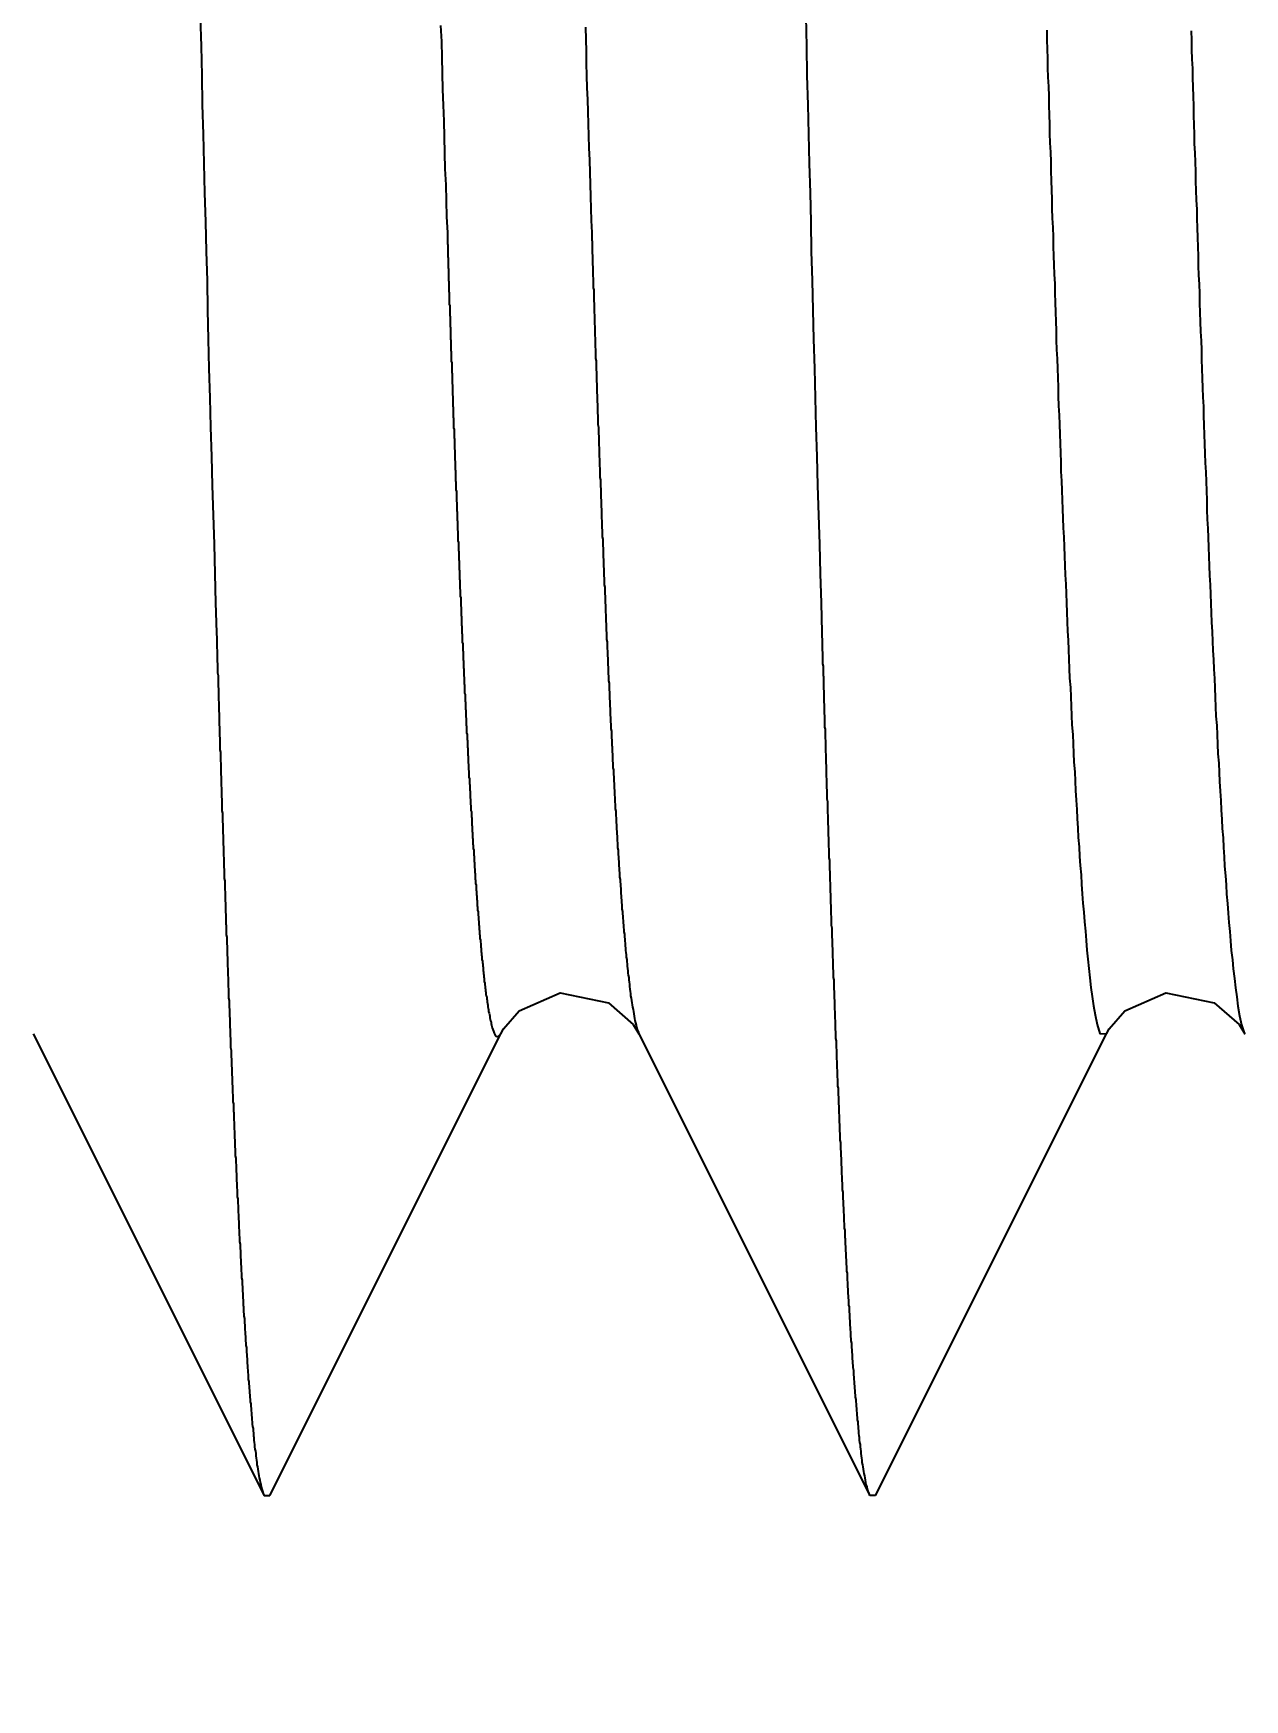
# Model space of a CAD drawing. Header units: millimetres. Extents: x 0 to 3800, y -67 to 2530.
# Drawn here: x 2221.723 to 2224.803, y 949.282 to 953.516 of the extents above; entities that cross this region are included whole.
import ezdxf

# ---------------------------------------------------------------- set-up
doc = ezdxf.new("R2010")
doc.units = ezdxf.units.MM
doc.layers.add('내부선 및 부속', color=4, linetype='Continuous')
doc.layers.add('치수선', color=7, linetype='Continuous')
doc.styles.add('____', font='')
doc.styles.get('____').set_extended_font_data('굴림')
doc.dimstyles.new('MSADIM', dxfattribs={"dimtxt": 33, "dimasz": 17, "dimexe": 10, "dimexo": 7.5, "dimgap": 10, "dimtad": 0, "dimtih": 1, "dimtoh": 1, "dimdec": 0, "dimzin": 1, "dimdsep": 46, "dimtxsty": '____', "dimcen": 11.25, "dimadec": 0, "dimazin": 0, "dimtfac": 1, "dimtdec": 0, "dimtix": 1, "dimtmove": 0, "dimatfit": 3, "dimfxl": 1, "dimtolj": 1, "dimtzin": 1, "dimarcsym": 0})

# ---------------------------------------------------------------- blocks, each defined once
blk = doc.blocks.new('*D55')
at = {"layer": '치수선', "color": 0, "linetype": 'Continuous', "lineweight": -2, "transparency": 16777216}
for p, q in [((2172.9547, 966.2182), (2152.4547, 966.2182)), ((2162.4547, 949.2182), (2162.4547, 856.5344)), ((2162.4547, 718.2182), (2162.4547, 810.9019)), ((2254.9547, 701.2182), (2152.4547, 701.2182))]:
    blk.add_line(p, q, dxfattribs=at)
at = {"layer": '치수선', "color": 0, "linetype": 'Continuous', "transparency": 16777216}
for points in [[(2159.6213, 949.2182), (2165.288, 949.2182), (2162.4547, 966.2182)], [(2159.6213, 718.2182), (2165.288, 718.2182), (2162.4547, 701.2182)]]:
    blk.add_solid(points, dxfattribs=at)
at = {"layer": '치수선', "color": 0, "linetype": 'Continuous', "transparency": 16777216, "insert": (2162.4547, 833.7182), "char_height": 25, "attachment_point": 5, "style": '____'}
blk.add_mtext('\\A1;265', dxfattribs=at)
blk = doc.blocks.new('*D56')
at = {"layer": '치수선', "color": 0, "linetype": 'Continuous', "lineweight": -2, "transparency": 16777216}
for p, q in [((2172.9547, 966.2182), (2082.4547, 966.2182)), ((2092.4547, 949.2182), (2092.4547, 636.5511)), ((2092.4547, 278.2182), (2092.4547, 590.8853)), ((2224.9547, 261.2182), (2082.4547, 261.2182))]:
    blk.add_line(p, q, dxfattribs=at)
at = {"layer": '치수선', "color": 0, "linetype": 'Continuous', "transparency": 16777216}
for points in [[(2089.6213, 949.2182), (2095.288, 949.2182), (2092.4547, 966.2182)], [(2089.6213, 278.2182), (2095.288, 278.2182), (2092.4547, 261.2182)]]:
    blk.add_solid(points, dxfattribs=at)
at = {"layer": '치수선', "color": 0, "linetype": 'Continuous', "transparency": 16777216, "insert": (2092.4547, 613.7182), "char_height": 25, "attachment_point": 5, "style": '____'}
blk.add_mtext('\\A1;705', dxfattribs=at)

msp = doc.modelspace()

# ---------------------------------------------------------------- linework, layer by layer
at = {"layer": '내부선 및 부속', "linetype": 'Continuous'}
for p, q in [((2221.7233, 950.9738), (2222.3102, 949.8007)), ((2222.3248, 949.8007), (2222.9116, 950.9738)), ((2223.2631, 950.9738), (2223.85, 949.8007)), ((2223.8646, 949.8007), (2224.4514, 950.9738)), ((2222.3102, 949.8007), (2222.3248, 949.8007)), ((2223.8646, 949.8007), (2223.85, 949.8007))]:
    msp.add_line(p, q, dxfattribs=at)
at = {"layer": '내부선 및 부속', "linetype": 'Continuous', "flags": 128}
for points in [[(2222.1479, 953.5575), (2222.1499, 953.4835), (2222.1519, 953.4085), (2222.1529, 953.3345), (2222.1549, 953.2595), (2222.1569, 953.1855), (2222.1589, 953.1105), (2222.1609, 953.0365), (2222.1629, 952.9615), (2222.1649, 952.8875), (2222.1659, 952.8125), (2222.1679, 952.7385), (2222.1699, 952.6645), (2222.1719, 952.5895), (2222.1739, 952.5155), (2222.1759, 952.4405), (2222.1779, 952.3665), (2222.1809, 952.2915), (2222.1829, 952.2175), (2222.1849, 952.1425), (2222.1869, 952.0685), (2222.1889, 951.9935), (2222.1889, 951.9935)], [(2222.7589, 953.5355), (2222.7609, 953.4955), (2222.7619, 953.4545), (2222.7629, 953.4145), (2222.7639, 953.3735), (2222.7649, 953.3335), (2222.7669, 953.2925), (2222.7679, 953.2525), (2222.7689, 953.2115), (2222.7699, 953.1715), (2222.7719, 953.1305), (2222.7719, 953.1305), (2222.7729, 953.0905), (2222.7739, 953.0495), (2222.7759, 953.0095), (2222.7759, 953.0095)], [(2223.1269, 953.5315), (2223.1279, 953.5005), (2223.1289, 953.4705), (2223.1289, 953.4395), (2223.1299, 953.4085), (2223.1309, 953.3775), (2223.1319, 953.3475), (2223.1329, 953.3165), (2223.1339, 953.2855), (2223.1349, 953.2555), (2223.1359, 953.2245), (2223.1369, 953.1935), (2223.1379, 953.1625), (2223.1389, 953.1325), (2223.1399, 953.1015), (2223.1409, 953.0705), (2223.1419, 953.0405), (2223.1429, 953.0095), (2223.1429, 953.0095)], [(2223.7289, 951.9935), (2223.7269, 952.0685), (2223.7249, 952.1425), (2223.7229, 952.2175), (2223.7199, 952.2915), (2223.7179, 952.3665), (2223.7159, 952.4405), (2223.7139, 952.5155), (2223.7119, 952.5895), (2223.7099, 952.6645), (2223.7079, 952.7385), (2223.7059, 952.8125), (2223.7039, 952.8875), (2223.7019, 952.9615), (2223.7009, 953.0365), (2223.6989, 953.1105), (2223.6969, 953.1855), (2223.6949, 953.2595), (2223.6929, 953.3345), (2223.6909, 953.4085), (2223.6899, 953.4835), (2223.6879, 953.5575)], [(2224.2999, 953.5235), (2224.2999, 953.4995), (2224.3009, 953.4755), (2224.3019, 953.4515), (2224.3019, 953.4285), (2224.3029, 953.4045), (2224.3039, 953.3805), (2224.3049, 953.3565), (2224.3049, 953.3325), (2224.3059, 953.3085), (2224.3069, 953.2845), (2224.3069, 953.2615), (2224.3079, 953.2375), (2224.3089, 953.2135), (2224.3099, 953.1895), (2224.3099, 953.1655), (2224.3109, 953.1415), (2224.3119, 953.1175), (2224.3129, 953.0945), (2224.3129, 953.0705), (2224.3139, 953.0465), (2224.3149, 953.0225), (2224.3159, 952.9985), (2224.3159, 952.9745), (2224.3169, 952.9505), (2224.3179, 952.9275), (2224.3189, 952.9035), (2224.3199, 952.8795), (2224.3199, 952.8555), (2224.3209, 952.8315), (2224.3209, 952.8315), (2224.3219, 952.8075), (2224.3229, 952.7835), (2224.3239, 952.7605), (2224.3239, 952.7365), (2224.3249, 952.7125), (2224.3259, 952.6885), (2224.3269, 952.6645), (2224.3279, 952.6405), (2224.3289, 952.6165), (2224.3289, 952.5935), (2224.3299, 952.5695), (2224.3309, 952.5455), (2224.3319, 952.5215), (2224.3329, 952.4975), (2224.3339, 952.4735), (2224.3349, 952.4495), (2224.3359, 952.4265), (2224.3359, 952.4025), (2224.3369, 952.3785), (2224.3379, 952.3545), (2224.3389, 952.3305), (2224.3399, 952.3065), (2224.3409, 952.2835), (2224.3419, 952.2595), (2224.3429, 952.2355), (2224.3439, 952.2115), (2224.3449, 952.1875), (2224.3459, 952.1635), (2224.3469, 952.1395), (2224.3479, 952.1165), (2224.3489, 952.0925), (2224.3499, 952.0685), (2224.3509, 952.0445), (2224.3519, 952.0205), (2224.3529, 951.9965), (2224.3539, 951.9735), (2224.3549, 951.9495), (2224.3559, 951.9255), (2224.3569, 951.9015), (2224.3579, 951.8775), (2224.3599, 951.8535), (2224.3609, 951.8295), (2224.3619, 951.8065), (2224.3629, 951.7825), (2224.3639, 951.7585), (2224.3659, 951.7345), (2224.3669, 951.7105), (2224.3679, 951.6865), (2224.3689, 951.6635), (2224.3709, 951.6395), (2224.3719, 951.6155), (2224.3729, 951.5915), (2224.3749, 951.5675), (2224.3759, 951.5435), (2224.3769, 951.5205), (2224.3789, 951.4965), (2224.3799, 951.4725), (2224.3819, 951.4485), (2224.3829, 951.4245), (2224.3849, 951.4015), (2224.3869, 951.3775), (2224.3879, 951.3535), (2224.3899, 951.3295), (2224.3919, 951.3055), (2224.3939, 951.2825), (2224.3959, 951.2585), (2224.3979, 951.2345), (2224.3999, 951.2105), (2224.4019, 951.1865), (2224.4039, 951.1635), (2224.4069, 951.1395), (2224.4089, 951.1155), (2224.4119, 951.0915), (2224.4149, 951.0685), (2224.4189, 951.0445), (2224.4229, 951.0215), (2224.4279, 950.9975), (2224.4349, 950.9745), (2224.4509, 950.9735), (2224.4509, 950.9735)], [(2224.6669, 953.5225), (2224.6679, 953.4985), (2224.6679, 953.4745), (2224.6689, 953.4505), (2224.6699, 953.4265), (2224.6699, 953.4025), (2224.6709, 953.3795), (2224.6719, 953.3555), (2224.6729, 953.3315), (2224.6729, 953.3075), (2224.6739, 953.2835), (2224.6749, 953.2595), (2224.6749, 953.2355), (2224.6759, 953.2125), (2224.6769, 953.1885), (2224.6779, 953.1645), (2224.6779, 953.1405), (2224.6789, 953.1165), (2224.6799, 953.0925), (2224.6809, 953.0685), (2224.6809, 953.0455), (2224.6819, 953.0215), (2224.6829, 952.9975), (2224.6839, 952.9735), (2224.6849, 952.9495), (2224.6849, 952.9255), (2224.6859, 952.9015), (2224.6869, 952.8785), (2224.6879, 952.8545), (2224.6879, 952.8545), (2224.6879, 952.8305), (2224.6889, 952.8065), (2224.6899, 952.7825), (2224.6909, 952.7585), (2224.6919, 952.7345), (2224.6929, 952.7115), (2224.6929, 952.6875), (2224.6939, 952.6635), (2224.6949, 952.6395), (2224.6959, 952.6155), (2224.6969, 952.5915), (2224.6979, 952.5675), (2224.6979, 952.5445), (2224.6989, 952.5205), (2224.6999, 952.4965), (2224.7009, 952.4725), (2224.7019, 952.4485), (2224.7029, 952.4245), (2224.7039, 952.4005), (2224.7049, 952.3775), (2224.7059, 952.3535), (2224.7069, 952.3295), (2224.7069, 952.3055), (2224.7079, 952.2815), (2224.7089, 952.2575), (2224.7099, 952.2345), (2224.7109, 952.2105), (2224.7119, 952.1865), (2224.7129, 952.1625), (2224.7139, 952.1385), (2224.7149, 952.1145), (2224.7159, 952.0905), (2224.7169, 952.0675), (2224.7179, 952.0435), (2224.7189, 952.0195), (2224.7199, 951.9955), (2224.7209, 951.9715), (2224.7219, 951.9475), (2224.7239, 951.9245), (2224.7249, 951.9005), (2224.7259, 951.8765), (2224.7269, 951.8525), (2224.7279, 951.8285), (2224.7289, 951.8045), (2224.7299, 951.7805), (2224.7319, 951.7575), (2224.7329, 951.7335), (2224.7339, 951.7095), (2224.7349, 951.6855), (2224.7369, 951.6615), (2224.7379, 951.6375), (2224.7389, 951.6145), (2224.7409, 951.5905), (2224.7419, 951.5665), (2224.7429, 951.5425), (2224.7449, 951.5185), (2224.7459, 951.4955), (2224.7479, 951.4715), (2224.7489, 951.4475), (2224.7509, 951.4235), (2224.7519, 951.3995), (2224.7539, 951.3755), (2224.7559, 951.3525), (2224.7569, 951.3285), (2224.7589, 951.3045), (2224.7609, 951.2805), (2224.7629, 951.2565), (2224.7649, 951.2335), (2224.7669, 951.2095), (2224.7689, 951.1855), (2224.7719, 951.1615), (2224.7739, 951.1385), (2224.7769, 951.1145), (2224.7799, 951.0905), (2224.7829, 951.0675), (2224.7859, 951.0435), (2224.7899, 951.0195), (2224.7949, 950.9965), (2224.8029, 950.9735), (2224.8029, 950.9735)], [(2222.7759, 953.0095), (2222.7759, 953.0055), (2222.7759, 953.0015), (2222.7759, 952.9975), (2222.7759, 952.9935), (2222.7759, 952.9895), (2222.7759, 952.9855), (2222.7759, 952.9815), (2222.7769, 952.9775), (2222.7769, 952.9735), (2222.7769, 952.9695), (2222.7769, 952.9655), (2222.7769, 952.9605), (2222.7769, 952.9565), (2222.7769, 952.9525), (2222.7769, 952.9485), (2222.7779, 952.9445), (2222.7779, 952.9405), (2222.7779, 952.9365), (2222.7779, 952.9325), (2222.7779, 952.9285), (2222.7779, 952.9245), (2222.7779, 952.9205), (2222.7789, 952.9165), (2222.7789, 952.9125), (2222.7789, 952.9085), (2222.7789, 952.9045), (2222.7789, 952.9005), (2222.7789, 952.8965), (2222.7789, 952.8925), (2222.7789, 952.8885), (2222.7799, 952.8845), (2222.7799, 952.8805), (2222.7799, 952.8765), (2222.7799, 952.8725), (2222.7799, 952.8685), (2222.7799, 952.8645), (2222.7799, 952.8605), (2222.7809, 952.8565), (2222.7809, 952.8525), (2222.7809, 952.8475), (2222.7809, 952.8435), (2222.7809, 952.8395), (2222.7809, 952.8355), (2222.7809, 952.8315), (2222.7809, 952.8275), (2222.7819, 952.8235), (2222.7819, 952.8195), (2222.7819, 952.8155), (2222.7819, 952.8115), (2222.7819, 952.8075), (2222.7819, 952.8035), (2222.7819, 952.7995), (2222.7829, 952.7955), (2222.7829, 952.7915), (2222.7829, 952.7875), (2222.7829, 952.7835), (2222.7829, 952.7795), (2222.7829, 952.7755), (2222.7829, 952.7715), (2222.7839, 952.7675), (2222.7839, 952.7635), (2222.7839, 952.7595), (2222.7839, 952.7555), (2222.7839, 952.7515), (2222.7839, 952.7475), (2222.7839, 952.7435), (2222.7839, 952.7395), (2222.7849, 952.7355), (2222.7849, 952.7305), (2222.7849, 952.7265), (2222.7849, 952.7225), (2222.7849, 952.7185), (2222.7849, 952.7145), (2222.7849, 952.7105), (2222.7859, 952.7065), (2222.7859, 952.7025), (2222.7859, 952.6985), (2222.7859, 952.6945), (2222.7859, 952.6905), (2222.7859, 952.6865), (2222.7859, 952.6825), (2222.7869, 952.6785), (2222.7869, 952.6745), (2222.7869, 952.6705), (2222.7869, 952.6665), (2222.7869, 952.6625), (2222.7869, 952.6585), (2222.7869, 952.6545), (2222.7879, 952.6505), (2222.7879, 952.6465), (2222.7879, 952.6425), (2222.7879, 952.6385), (2222.7879, 952.6345), (2222.7879, 952.6305), (2222.7879, 952.6265), (2222.7889, 952.6225), (2222.7889, 952.6185), (2222.7889, 952.6135), (2222.7889, 952.6095), (2222.7889, 952.6055), (2222.7889, 952.6055), (2222.7889, 952.6015), (2222.7889, 952.5975), (2222.7899, 952.5935), (2222.7899, 952.5895), (2222.7899, 952.5855), (2222.7899, 952.5815), (2222.7899, 952.5775), (2222.7899, 952.5735), (2222.7899, 952.5695), (2222.7909, 952.5655), (2222.7909, 952.5615), (2222.7909, 952.5575), (2222.7909, 952.5535), (2222.7909, 952.5495), (2222.7909, 952.5455), (2222.7909, 952.5415), (2222.7919, 952.5375), (2222.7919, 952.5335), (2222.7919, 952.5295), (2222.7919, 952.5255), (2222.7919, 952.5215), (2222.7919, 952.5175), (2222.7919, 952.5135), (2222.7929, 952.5095), (2222.7929, 952.5055), (2222.7929, 952.5015), (2222.7929, 952.4965), (2222.7929, 952.4925), (2222.7929, 952.4885), (2222.7939, 952.4845), (2222.7939, 952.4805), (2222.7939, 952.4765), (2222.7939, 952.4725), (2222.7939, 952.4685), (2222.7939, 952.4645), (2222.7939, 952.4605), (2222.7949, 952.4565), (2222.7949, 952.4525), (2222.7949, 952.4485), (2222.7949, 952.4445), (2222.7949, 952.4405), (2222.7949, 952.4365), (2222.7949, 952.4325), (2222.7959, 952.4285), (2222.7959, 952.4245), (2222.7959, 952.4205), (2222.7959, 952.4165), (2222.7959, 952.4125), (2222.7959, 952.4085), (2222.7969, 952.4045), (2222.7969, 952.4005), (2222.7969, 952.3965), (2222.7969, 952.3925), (2222.7969, 952.3885), (2222.7969, 952.3845), (2222.7969, 952.3795), (2222.7979, 952.3755), (2222.7979, 952.3715), (2222.7979, 952.3675), (2222.7979, 952.3635), (2222.7979, 952.3595), (2222.7979, 952.3555), (2222.7989, 952.3515), (2222.7989, 952.3475), (2222.7989, 952.3435), (2222.7989, 952.3395), (2222.7989, 952.3355), (2222.7989, 952.3315), (2222.7989, 952.3275), (2222.7999, 952.3235), (2222.7999, 952.3195), (2222.7999, 952.3155), (2222.7999, 952.3115), (2222.7999, 952.3075), (2222.7999, 952.3035), (2222.8009, 952.2995), (2222.8009, 952.2955), (2222.8009, 952.2915), (2222.8009, 952.2875), (2222.8009, 952.2835), (2222.8009, 952.2795), (2222.8019, 952.2755), (2222.8019, 952.2715), (2222.8019, 952.2675), (2222.8019, 952.2635), (2222.8019, 952.2585), (2222.8019, 952.2545), (2222.8029, 952.2505), (2222.8029, 952.2465), (2222.8029, 952.2425), (2222.8029, 952.2385), (2222.8029, 952.2345), (2222.8029, 952.2305), (2222.8029, 952.2265), (2222.8039, 952.2225), (2222.8039, 952.2185), (2222.8039, 952.2145), (2222.8039, 952.2105), (2222.8039, 952.2065), (2222.8039, 952.2025), (2222.8039, 952.2025), (2222.8049, 952.1985), (2222.8049, 952.1945), (2222.8049, 952.1905), (2222.8049, 952.1865), (2222.8049, 952.1825), (2222.8049, 952.1785), (2222.8059, 952.1745), (2222.8059, 952.1705), (2222.8059, 952.1665), (2222.8059, 952.1625), (2222.8059, 952.1585), (2222.8059, 952.1545), (2222.8069, 952.1505), (2222.8069, 952.1465), (2222.8069, 952.1425), (2222.8069, 952.1375), (2222.8069, 952.1335), (2222.8069, 952.1295), (2222.8079, 952.1255), (2222.8079, 952.1215), (2222.8079, 952.1175), (2222.8079, 952.1135), (2222.8079, 952.1095), (2222.8079, 952.1055), (2222.8089, 952.1015), (2222.8089, 952.0975), (2222.8089, 952.0935), (2222.8089, 952.0895), (2222.8089, 952.0855), (2222.8099, 952.0815), (2222.8099, 952.0775), (2222.8099, 952.0735), (2222.8099, 952.0695), (2222.8099, 952.0655), (2222.8099, 952.0615), (2222.8109, 952.0575), (2222.8109, 952.0535), (2222.8109, 952.0495), (2222.8109, 952.0455), (2222.8109, 952.0415), (2222.8109, 952.0375), (2222.8119, 952.0335), (2222.8119, 952.0295), (2222.8119, 952.0255), (2222.8119, 952.0215), (2222.8119, 952.0165), (2222.8119, 952.0125), (2222.8129, 952.0085), (2222.8129, 952.0045), (2222.8129, 952.0005), (2222.8129, 951.9965), (2222.8129, 951.9925), (2222.8139, 951.9885), (2222.8139, 951.9845), (2222.8139, 951.9805), (2222.8139, 951.9765), (2222.8139, 951.9725), (2222.8139, 951.9685), (2222.8149, 951.9645), (2222.8149, 951.9605), (2222.8149, 951.9565), (2222.8149, 951.9525), (2222.8149, 951.9485), (2222.8159, 951.9445), (2222.8159, 951.9405), (2222.8159, 951.9365), (2222.8159, 951.9325), (2222.8159, 951.9285), (2222.8159, 951.9245), (2222.8169, 951.9205), (2222.8169, 951.9165), (2222.8169, 951.9125), (2222.8169, 951.9085), (2222.8169, 951.9045), (2222.8179, 951.9005), (2222.8179, 951.8955), (2222.8179, 951.8915), (2222.8179, 951.8875), (2222.8179, 951.8835), (2222.8189, 951.8795), (2222.8189, 951.8755), (2222.8189, 951.8715), (2222.8189, 951.8675), (2222.8189, 951.8635), (2222.8199, 951.8595), (2222.8199, 951.8555), (2222.8199, 951.8515), (2222.8199, 951.8475), (2222.8199, 951.8435), (2222.8199, 951.8395), (2222.8209, 951.8355), (2222.8209, 951.8315), (2222.8209, 951.8275), (2222.8209, 951.8235), (2222.8209, 951.8195), (2222.8219, 951.8155), (2222.8219, 951.8115), (2222.8219, 951.8075), (2222.8219, 951.8035), (2222.8219, 951.7995), (2222.8219, 951.7995), (2222.8229, 951.7955), (2222.8229, 951.7915), (2222.8229, 951.7875), (2222.8229, 951.7835), (2222.8229, 951.7795), (2222.8239, 951.7755), (2222.8239, 951.7705), (2222.8239, 951.7665), (2222.8239, 951.7625), (2222.8239, 951.7585), (2222.8249, 951.7545), (2222.8249, 951.7505), (2222.8249, 951.7465), (2222.8249, 951.7425), (2222.8249, 951.7385), (2222.8259, 951.7345), (2222.8259, 951.7305), (2222.8259, 951.7265), (2222.8259, 951.7225), (2222.8269, 951.7185), (2222.8269, 951.7145), (2222.8269, 951.7105), (2222.8269, 951.7065), (2222.8269, 951.7025), (2222.8279, 951.6985), (2222.8279, 951.6945), (2222.8279, 951.6905), (2222.8279, 951.6865), (2222.8279, 951.6825), (2222.8289, 951.6785), (2222.8289, 951.6745), (2222.8289, 951.6705), (2222.8289, 951.6665), (2222.8289, 951.6625), (2222.8299, 951.6585), (2222.8299, 951.6545), (2222.8299, 951.6505), (2222.8299, 951.6455), (2222.8309, 951.6415), (2222.8309, 951.6375), (2222.8309, 951.6335), (2222.8309, 951.6295), (2222.8309, 951.6255), (2222.8319, 951.6215), (2222.8319, 951.6175), (2222.8319, 951.6135), (2222.8319, 951.6095), (2222.8329, 951.6055), (2222.8329, 951.6015), (2222.8329, 951.5975), (2222.8329, 951.5935), (2222.8339, 951.5895), (2222.8339, 951.5855), (2222.8339, 951.5815), (2222.8339, 951.5775), (2222.8339, 951.5735), (2222.8349, 951.5695), (2222.8349, 951.5655), (2222.8349, 951.5615), (2222.8349, 951.5575), (2222.8359, 951.5535), (2222.8359, 951.5495), (2222.8359, 951.5455), (2222.8359, 951.5415), (2222.8369, 951.5375), (2222.8369, 951.5335), (2222.8369, 951.5295), (2222.8369, 951.5255), (2222.8379, 951.5215), (2222.8379, 951.5175), (2222.8379, 951.5125), (2222.8379, 951.5085), (2222.8379, 951.5045), (2222.8389, 951.5005), (2222.8389, 951.4965), (2222.8389, 951.4925), (2222.8389, 951.4885), (2222.8399, 951.4845), (2222.8399, 951.4805), (2222.8399, 951.4765), (2222.8399, 951.4725), (2222.8409, 951.4685), (2222.8409, 951.4645), (2222.8409, 951.4605), (2222.8409, 951.4565), (2222.8419, 951.4525), (2222.8419, 951.4485), (2222.8419, 951.4445), (2222.8429, 951.4405), (2222.8429, 951.4365), (2222.8429, 951.4325), (2222.8429, 951.4285), (2222.8439, 951.4245), (2222.8439, 951.4205), (2222.8439, 951.4165), (2222.8439, 951.4125), (2222.8449, 951.4085), (2222.8449, 951.4045), (2222.8449, 951.4005), (2222.8449, 951.3965), (2222.8449, 951.3965), (2222.8459, 951.3925), (2222.8459, 951.3885), (2222.8459, 951.3845), (2222.8469, 951.3805), (2222.8469, 951.3765), (2222.8469, 951.3715), (2222.8469, 951.3675), (2222.8479, 951.3635), (2222.8479, 951.3595), (2222.8479, 951.3555), (2222.8489, 951.3515), (2222.8489, 951.3475), (2222.8489, 951.3435), (2222.8489, 951.3395), (2222.8499, 951.3355), (2222.8499, 951.3315), (2222.8499, 951.3275), (2222.8509, 951.3235), (2222.8509, 951.3195), (2222.8509, 951.3155), (2222.8519, 951.3115), (2222.8519, 951.3075), (2222.8519, 951.3035), (2222.8519, 951.2995), (2222.8529, 951.2955), (2222.8529, 951.2915), (2222.8529, 951.2875), (2222.8539, 951.2835), (2222.8539, 951.2795), (2222.8539, 951.2755), (2222.8549, 951.2715), (2222.8549, 951.2675), (2222.8549, 951.2635), (2222.8559, 951.2595), (2222.8559, 951.2555), (2222.8559, 951.2515), (2222.8569, 951.2475), (2222.8569, 951.2435), (2222.8569, 951.2395), (2222.8579, 951.2355), (2222.8579, 951.2315), (2222.8579, 951.2275), (2222.8589, 951.2235), (2222.8589, 951.2195), (2222.8589, 951.2155), (2222.8599, 951.2115), (2222.8599, 951.2075), (2222.8609, 951.2025), (2222.8609, 951.1985), (2222.8609, 951.1945), (2222.8619, 951.1905), (2222.8619, 951.1865), (2222.8619, 951.1825), (2222.8629, 951.1785), (2222.8629, 951.1745), (2222.8639, 951.1705), (2222.8639, 951.1665), (2222.8639, 951.1625), (2222.8649, 951.1585), (2222.8649, 951.1545), (2222.8659, 951.1505), (2222.8659, 951.1465), (2222.8669, 951.1425), (2222.8669, 951.1385), (2222.8669, 951.1345), (2222.8679, 951.1305), (2222.8679, 951.1265), (2222.8689, 951.1225), (2222.8689, 951.1185), (2222.8699, 951.1145), (2222.8699, 951.1105), (2222.8699, 951.1065), (2222.8709, 951.1025), (2222.8709, 951.0985), (2222.8719, 951.0945), (2222.8719, 951.0905), (2222.8729, 951.0865), (2222.8729, 951.0825), (2222.8739, 951.0785), (2222.8739, 951.0745), (2222.8749, 951.0705), (2222.8759, 951.0665), (2222.8759, 951.0625), (2222.8769, 951.0585), (2222.8769, 951.0545), (2222.8779, 951.0505), (2222.8789, 951.0465), (2222.8789, 951.0425), (2222.8799, 951.0385), (2222.8809, 951.0345), (2222.8809, 951.0305), (2222.8819, 951.0265), (2222.8829, 951.0225), (2222.8839, 951.0185), (2222.8839, 951.0145), (2222.8849, 951.0105), (2222.8859, 951.0065), (2222.8869, 951.0035), (2222.8869, 950.9995), (2222.8879, 950.9955), (2222.8879, 950.9955), (2222.8889, 950.9925), (2222.8899, 950.9885), (2222.8919, 950.9845), (2222.8929, 950.9805), (2222.8949, 950.9755), (2222.8969, 950.9715), (2222.8999, 950.9675), (2222.9029, 950.9665), (2222.9059, 950.9675), (2222.9089, 950.9705), (2222.9119, 950.9735), (2222.9119, 950.9735)], [(2223.1429, 953.0095), (2223.1429, 953.0035), (2223.1429, 952.9975), (2223.1429, 952.9915), (2223.1439, 952.9865), (2223.1439, 952.9805), (2223.1439, 952.9745), (2223.1439, 952.9685), (2223.1439, 952.9625), (2223.1439, 952.9575), (2223.1449, 952.9515), (2223.1449, 952.9455), (2223.1449, 952.9395), (2223.1449, 952.9335), (2223.1449, 952.9285), (2223.1459, 952.9225), (2223.1459, 952.9165), (2223.1459, 952.9105), (2223.1459, 952.9045), (2223.1459, 952.8985), (2223.1469, 952.8935), (2223.1469, 952.8875), (2223.1469, 952.8815), (2223.1469, 952.8755), (2223.1469, 952.8695), (2223.1479, 952.8645), (2223.1479, 952.8585), (2223.1479, 952.8525), (2223.1479, 952.8465), (2223.1479, 952.8405), (2223.1479, 952.8355), (2223.1489, 952.8295), (2223.1489, 952.8235), (2223.1489, 952.8175), (2223.1489, 952.8115), (2223.1489, 952.8055), (2223.1499, 952.8005), (2223.1499, 952.7945), (2223.1499, 952.7885), (2223.1499, 952.7825), (2223.1499, 952.7765), (2223.1509, 952.7715), (2223.1509, 952.7655), (2223.1509, 952.7595), (2223.1509, 952.7535), (2223.1509, 952.7475), (2223.1519, 952.7425), (2223.1519, 952.7365), (2223.1519, 952.7305), (2223.1519, 952.7245), (2223.1519, 952.7185), (2223.1529, 952.7135), (2223.1529, 952.7075), (2223.1529, 952.7015), (2223.1529, 952.6955), (2223.1529, 952.6895), (2223.1539, 952.6835), (2223.1539, 952.6785), (2223.1539, 952.6725), (2223.1539, 952.6665), (2223.1539, 952.6605), (2223.1549, 952.6545), (2223.1549, 952.6495), (2223.1549, 952.6435), (2223.1549, 952.6375), (2223.1549, 952.6315), (2223.1559, 952.6255), (2223.1559, 952.6205), (2223.1559, 952.6145), (2223.1559, 952.6085), (2223.1559, 952.6025), (2223.1569, 952.5965), (2223.1569, 952.5905), (2223.1569, 952.5855), (2223.1569, 952.5795), (2223.1579, 952.5735), (2223.1579, 952.5675), (2223.1579, 952.5615), (2223.1579, 952.5565), (2223.1579, 952.5505), (2223.1589, 952.5445), (2223.1589, 952.5385), (2223.1589, 952.5325), (2223.1589, 952.5275), (2223.1589, 952.5215), (2223.1599, 952.5155), (2223.1599, 952.5095), (2223.1599, 952.5035), (2223.1599, 952.4985), (2223.1609, 952.4925), (2223.1609, 952.4865), (2223.1609, 952.4805), (2223.1609, 952.4745), (2223.1609, 952.4685), (2223.1619, 952.4635), (2223.1619, 952.4575), (2223.1619, 952.4515), (2223.1619, 952.4455), (2223.1619, 952.4395), (2223.1629, 952.4345), (2223.1629, 952.4285), (2223.1629, 952.4285), (2223.1629, 952.4225), (2223.1629, 952.4165), (2223.1639, 952.4105), (2223.1639, 952.4055), (2223.1639, 952.3995), (2223.1639, 952.3935), (2223.1639, 952.3875), (2223.1649, 952.3815), (2223.1649, 952.3755), (2223.1649, 952.3705), (2223.1649, 952.3645), (2223.1659, 952.3585), (2223.1659, 952.3525), (2223.1659, 952.3465), (2223.1659, 952.3415), (2223.1659, 952.3355), (2223.1669, 952.3295), (2223.1669, 952.3235), (2223.1669, 952.3175), (2223.1669, 952.3125), (2223.1679, 952.3065), (2223.1679, 952.3005), (2223.1679, 952.2945), (2223.1679, 952.2885), (2223.1679, 952.2835), (2223.1689, 952.2775), (2223.1689, 952.2715), (2223.1689, 952.2655), (2223.1689, 952.2595), (2223.1699, 952.2535), (2223.1699, 952.2485), (2223.1699, 952.2425), (2223.1699, 952.2365), (2223.1709, 952.2305), (2223.1709, 952.2245), (2223.1709, 952.2195), (2223.1709, 952.2135), (2223.1719, 952.2075), (2223.1719, 952.2015), (2223.1719, 952.1955), (2223.1719, 952.1905), (2223.1719, 952.1845), (2223.1729, 952.1785), (2223.1729, 952.1725), (2223.1729, 952.1665), (2223.1729, 952.1615), (2223.1739, 952.1555), (2223.1739, 952.1495), (2223.1739, 952.1435), (2223.1739, 952.1375), (2223.1749, 952.1315), (2223.1749, 952.1265), (2223.1749, 952.1205), (2223.1749, 952.1145), (2223.1759, 952.1085), (2223.1759, 952.1025), (2223.1759, 952.0975), (2223.1759, 952.0915), (2223.1769, 952.0855), (2223.1769, 952.0795), (2223.1769, 952.0735), (2223.1769, 952.0685), (2223.1779, 952.0625), (2223.1779, 952.0565), (2223.1779, 952.0505), (2223.1779, 952.0445), (2223.1789, 952.0395), (2223.1789, 952.0335), (2223.1789, 952.0275), (2223.1789, 952.0215), (2223.1799, 952.0155), (2223.1799, 952.0095), (2223.1799, 952.0045), (2223.1799, 951.9985), (2223.1809, 951.9925), (2223.1809, 951.9865), (2223.1809, 951.9805), (2223.1809, 951.9755), (2223.1819, 951.9695), (2223.1819, 951.9635), (2223.1819, 951.9575), (2223.1819, 951.9515), (2223.1829, 951.9465), (2223.1829, 951.9405), (2223.1829, 951.9345), (2223.1839, 951.9285), (2223.1839, 951.9225), (2223.1839, 951.9175), (2223.1839, 951.9115), (2223.1849, 951.9055), (2223.1849, 951.8995), (2223.1849, 951.8935), (2223.1849, 951.8885), (2223.1859, 951.8825), (2223.1859, 951.8765), (2223.1859, 951.8705), (2223.1869, 951.8645), (2223.1869, 951.8585), (2223.1869, 951.8535), (2223.1869, 951.8475), (2223.1869, 951.8475), (2223.1879, 951.8415), (2223.1879, 951.8355), (2223.1879, 951.8295), (2223.1879, 951.8245), (2223.1889, 951.8185), (2223.1889, 951.8125), (2223.1889, 951.8065), (2223.1899, 951.8005), (2223.1899, 951.7955), (2223.1899, 951.7895), (2223.1899, 951.7835), (2223.1909, 951.7775), (2223.1909, 951.7715), (2223.1909, 951.7665), (2223.1919, 951.7605), (2223.1919, 951.7545), (2223.1919, 951.7485), (2223.1929, 951.7425), (2223.1929, 951.7375), (2223.1929, 951.7315), (2223.1929, 951.7255), (2223.1939, 951.7195), (2223.1939, 951.7135), (2223.1939, 951.7075), (2223.1949, 951.7025), (2223.1949, 951.6965), (2223.1949, 951.6905), (2223.1959, 951.6845), (2223.1959, 951.6785), (2223.1959, 951.6735), (2223.1959, 951.6675), (2223.1969, 951.6615), (2223.1969, 951.6555), (2223.1969, 951.6495), (2223.1979, 951.6445), (2223.1979, 951.6385), (2223.1979, 951.6325), (2223.1989, 951.6265), (2223.1989, 951.6205), (2223.1989, 951.6155), (2223.1999, 951.6095), (2223.1999, 951.6035), (2223.1999, 951.5975), (2223.2009, 951.5915), (2223.2009, 951.5865), (2223.2009, 951.5805), (2223.2019, 951.5745), (2223.2019, 951.5685), (2223.2019, 951.5625), (2223.2029, 951.5575), (2223.2029, 951.5515), (2223.2029, 951.5455), (2223.2039, 951.5395), (2223.2039, 951.5335), (2223.2039, 951.5275), (2223.2049, 951.5225), (2223.2049, 951.5165), (2223.2049, 951.5105), (2223.2059, 951.5045), (2223.2059, 951.4985), (2223.2059, 951.4935), (2223.2069, 951.4875), (2223.2069, 951.4815), (2223.2079, 951.4755), (2223.2079, 951.4695), (2223.2079, 951.4645), (2223.2089, 951.4585), (2223.2089, 951.4525), (2223.2089, 951.4465), (2223.2099, 951.4405), (2223.2099, 951.4355), (2223.2099, 951.4295), (2223.2109, 951.4235), (2223.2109, 951.4175), (2223.2119, 951.4115), (2223.2119, 951.4065), (2223.2119, 951.4005), (2223.2129, 951.3945), (2223.2129, 951.3885), (2223.2139, 951.3825), (2223.2139, 951.3775), (2223.2139, 951.3715), (2223.2149, 951.3655), (2223.2149, 951.3595), (2223.2159, 951.3535), (2223.2159, 951.3485), (2223.2169, 951.3425), (2223.2169, 951.3365), (2223.2169, 951.3305), (2223.2179, 951.3245), (2223.2179, 951.3195), (2223.2189, 951.3135), (2223.2189, 951.3075), (2223.2199, 951.3015), (2223.2199, 951.2955), (2223.2199, 951.2905), (2223.2209, 951.2845), (2223.2209, 951.2785), (2223.2219, 951.2725), (2223.2219, 951.2665), (2223.2219, 951.2665), (2223.2229, 951.2615), (2223.2229, 951.2555), (2223.2239, 951.2495), (2223.2239, 951.2435), (2223.2249, 951.2385), (2223.2249, 951.2325), (2223.2259, 951.2265), (2223.2259, 951.2205), (2223.2269, 951.2145), (2223.2269, 951.2095), (2223.2279, 951.2035), (2223.2279, 951.1975), (2223.2289, 951.1915), (2223.2289, 951.1855), (2223.2299, 951.1805), (2223.2309, 951.1745), (2223.2309, 951.1685), (2223.2319, 951.1625), (2223.2319, 951.1565), (2223.2329, 951.1515), (2223.2329, 951.1455), (2223.2339, 951.1395), (2223.2349, 951.1335), (2223.2349, 951.1275), (2223.2359, 951.1225), (2223.2369, 951.1165), (2223.2369, 951.1105), (2223.2379, 951.1045), (2223.2389, 951.0995), (2223.2389, 951.0935), (2223.2399, 951.0875), (2223.2409, 951.0815), (2223.2419, 951.0765), (2223.2419, 951.0705), (2223.2429, 951.0645), (2223.2439, 951.0585), (2223.2449, 951.0525), (2223.2459, 951.0475), (2223.2469, 951.0415), (2223.2479, 951.0355), (2223.2489, 951.0305), (2223.2499, 951.0245), (2223.2509, 951.0185), (2223.2519, 951.0125), (2223.2529, 951.0075), (2223.2539, 951.0015), (2223.2559, 950.9955), (2223.2569, 950.9905), (2223.2589, 950.9845), (2223.2609, 950.9795), (2223.2629, 950.9735), (2223.2629, 950.9735)], [(2222.1889, 951.9935), (2222.1889, 951.9885), (2222.1899, 951.9825), (2222.1899, 951.9765), (2222.1899, 951.9705), (2222.1899, 951.9655), (2222.1899, 951.9595), (2222.1899, 951.9535), (2222.1909, 951.9485), (2222.1909, 951.9425), (2222.1909, 951.9365), (2222.1909, 951.9305), (2222.1909, 951.9255), (2222.1909, 951.9195), (2222.1919, 951.9135), (2222.1919, 951.9075), (2222.1919, 951.9025), (2222.1919, 951.8965), (2222.1919, 951.8905), (2222.1929, 951.8845), (2222.1929, 951.8795), (2222.1929, 951.8735), (2222.1929, 951.8675), (2222.1929, 951.8615), (2222.1929, 951.8565), (2222.1939, 951.8505), (2222.1939, 951.8445), (2222.1939, 951.8395), (2222.1939, 951.8335), (2222.1939, 951.8275), (2222.1939, 951.8215), (2222.1949, 951.8165), (2222.1949, 951.8105), (2222.1949, 951.8045), (2222.1949, 951.7985), (2222.1949, 951.7935), (2222.1959, 951.7875), (2222.1959, 951.7815), (2222.1959, 951.7755), (2222.1959, 951.7705), (2222.1959, 951.7645), (2222.1959, 951.7585), (2222.1969, 951.7525), (2222.1969, 951.7475), (2222.1969, 951.7415), (2222.1969, 951.7355), (2222.1969, 951.7305), (2222.1979, 951.7245), (2222.1979, 951.7185), (2222.1979, 951.7125), (2222.1979, 951.7075), (2222.1979, 951.7015), (2222.1979, 951.6955), (2222.1989, 951.6895), (2222.1989, 951.6845), (2222.1989, 951.6785), (2222.1989, 951.6725), (2222.1989, 951.6665), (2222.1999, 951.6615), (2222.1999, 951.6555), (2222.1999, 951.6495), (2222.1999, 951.6435), (2222.1999, 951.6385), (2222.1999, 951.6325), (2222.2009, 951.6265), (2222.2009, 951.6215), (2222.2009, 951.6155), (2222.2009, 951.6095), (2222.2009, 951.6035), (2222.2019, 951.5985), (2222.2019, 951.5925), (2222.2019, 951.5865), (2222.2019, 951.5805), (2222.2019, 951.5755), (2222.2029, 951.5695), (2222.2029, 951.5635), (2222.2029, 951.5575), (2222.2029, 951.5525), (2222.2029, 951.5465), (2222.2029, 951.5405), (2222.2039, 951.5345), (2222.2039, 951.5295), (2222.2039, 951.5235), (2222.2039, 951.5175), (2222.2039, 951.5125), (2222.2049, 951.5065), (2222.2049, 951.5005), (2222.2049, 951.4945), (2222.2049, 951.4895), (2222.2049, 951.4835), (2222.2059, 951.4775), (2222.2059, 951.4715), (2222.2059, 951.4665), (2222.2059, 951.4605), (2222.2059, 951.4545), (2222.2069, 951.4485), (2222.2069, 951.4435), (2222.2069, 951.4375), (2222.2069, 951.4315), (2222.2069, 951.4255), (2222.2079, 951.4205), (2222.2079, 951.4205), (2222.2079, 951.4145), (2222.2079, 951.4085), (2222.2079, 951.4035), (2222.2079, 951.3975), (2222.2089, 951.3915), (2222.2089, 951.3855), (2222.2089, 951.3805), (2222.2089, 951.3745), (2222.2089, 951.3685), (2222.2099, 951.3625), (2222.2099, 951.3575), (2222.2099, 951.3515), (2222.2099, 951.3455), (2222.2099, 951.3395), (2222.2109, 951.3345), (2222.2109, 951.3285), (2222.2109, 951.3225), (2222.2109, 951.3165), (2222.2109, 951.3115), (2222.2119, 951.3055), (2222.2119, 951.2995), (2222.2119, 951.2945), (2222.2119, 951.2885), (2222.2119, 951.2825), (2222.2129, 951.2765), (2222.2129, 951.2715), (2222.2129, 951.2655), (2222.2129, 951.2595), (2222.2129, 951.2535), (2222.2139, 951.2485), (2222.2139, 951.2425), (2222.2139, 951.2365), (2222.2139, 951.2305), (2222.2139, 951.2255), (2222.2149, 951.2195), (2222.2149, 951.2135), (2222.2149, 951.2085), (2222.2149, 951.2025), (2222.2159, 951.1965), (2222.2159, 951.1905), (2222.2159, 951.1855), (2222.2159, 951.1795), (2222.2159, 951.1735), (2222.2169, 951.1675), (2222.2169, 951.1625), (2222.2169, 951.1565), (2222.2169, 951.1505), (2222.2169, 951.1445), (2222.2179, 951.1395), (2222.2179, 951.1335), (2222.2179, 951.1275), (2222.2179, 951.1215), (2222.2189, 951.1165), (2222.2189, 951.1105), (2222.2189, 951.1045), (2222.2189, 951.0995), (2222.2189, 951.0935), (2222.2199, 951.0875), (2222.2199, 951.0815), (2222.2199, 951.0765), (2222.2199, 951.0705), (2222.2199, 951.0645), (2222.2209, 951.0585), (2222.2209, 951.0535), (2222.2209, 951.0475), (2222.2209, 951.0415), (2222.2219, 951.0355), (2222.2219, 951.0305), (2222.2219, 951.0245), (2222.2219, 951.0185), (2222.2229, 951.0125), (2222.2229, 951.0075), (2222.2229, 951.0015), (2222.2229, 950.9955), (2222.2229, 950.9905), (2222.2239, 950.9845), (2222.2239, 950.9785), (2222.2239, 950.9725), (2222.2239, 950.9675), (2222.2249, 950.9615), (2222.2249, 950.9555), (2222.2249, 950.9495), (2222.2249, 950.9445), (2222.2249, 950.9385), (2222.2259, 950.9325), (2222.2259, 950.9265), (2222.2259, 950.9215), (2222.2259, 950.9155), (2222.2269, 950.9095), (2222.2269, 950.9045), (2222.2269, 950.8985), (2222.2269, 950.8925), (2222.2279, 950.8865), (2222.2279, 950.8815), (2222.2279, 950.8755), (2222.2279, 950.8695), (2222.2289, 950.8635), (2222.2289, 950.8585), (2222.2289, 950.8525), (2222.2289, 950.8465), (2222.2289, 950.8465), (2222.2299, 950.8405), (2222.2299, 950.8355), (2222.2299, 950.8295), (2222.2299, 950.8235), (2222.2309, 950.8185), (2222.2309, 950.8125), (2222.2309, 950.8065), (2222.2309, 950.8005), (2222.2319, 950.7955), (2222.2319, 950.7895), (2222.2319, 950.7835), (2222.2319, 950.7775), (2222.2329, 950.7725), (2222.2329, 950.7665), (2222.2329, 950.7605), (2222.2329, 950.7545), (2222.2339, 950.7495), (2222.2339, 950.7435), (2222.2339, 950.7375), (2222.2339, 950.7315), (2222.2349, 950.7265), (2222.2349, 950.7205), (2222.2349, 950.7145), (2222.2349, 950.7095), (2222.2359, 950.7035), (2222.2359, 950.6975), (2222.2359, 950.6915), (2222.2359, 950.6865), (2222.2369, 950.6805), (2222.2369, 950.6745), (2222.2369, 950.6685), (2222.2369, 950.6635), (2222.2379, 950.6575), (2222.2379, 950.6515), (2222.2379, 950.6455), (2222.2389, 950.6405), (2222.2389, 950.6345), (2222.2389, 950.6285), (2222.2389, 950.6235), (2222.2399, 950.6175), (2222.2399, 950.6115), (2222.2399, 950.6055), (2222.2399, 950.6005), (2222.2409, 950.5945), (2222.2409, 950.5885), (2222.2409, 950.5825), (2222.2419, 950.5775), (2222.2419, 950.5715), (2222.2419, 950.5655), (2222.2419, 950.5595), (2222.2429, 950.5545), (2222.2429, 950.5485), (2222.2429, 950.5425), (2222.2439, 950.5375), (2222.2439, 950.5315), (2222.2439, 950.5255), (2222.2439, 950.5195), (2222.2449, 950.5145), (2222.2449, 950.5085), (2222.2449, 950.5025), (2222.2459, 950.4965), (2222.2459, 950.4915), (2222.2459, 950.4855), (2222.2459, 950.4795), (2222.2469, 950.4745), (2222.2469, 950.4685), (2222.2469, 950.4625), (2222.2479, 950.4565), (2222.2479, 950.4515), (2222.2479, 950.4455), (2222.2489, 950.4395), (2222.2489, 950.4335), (2222.2489, 950.4285), (2222.2499, 950.4225), (2222.2499, 950.4165), (2222.2499, 950.4105), (2222.2499, 950.4055), (2222.2509, 950.3995), (2222.2509, 950.3935), (2222.2509, 950.3885), (2222.2519, 950.3825), (2222.2519, 950.3765), (2222.2519, 950.3705), (2222.2529, 950.3655), (2222.2529, 950.3595), (2222.2529, 950.3535), (2222.2539, 950.3475), (2222.2539, 950.3425), (2222.2539, 950.3365), (2222.2549, 950.3305), (2222.2549, 950.3245), (2222.2549, 950.3195), (2222.2559, 950.3135), (2222.2559, 950.3075), (2222.2559, 950.3025), (2222.2569, 950.2965), (2222.2569, 950.2905), (2222.2569, 950.2845), (2222.2579, 950.2795), (2222.2579, 950.2735), (2222.2579, 950.2735), (2222.2579, 950.2675), (2222.2589, 950.2615), (2222.2589, 950.2565), (2222.2599, 950.2505), (2222.2599, 950.2445), (2222.2599, 950.2395), (2222.2609, 950.2335), (2222.2609, 950.2275), (2222.2609, 950.2215), (2222.2619, 950.2165), (2222.2619, 950.2105), (2222.2629, 950.2045), (2222.2629, 950.1985), (2222.2629, 950.1935), (2222.2639, 950.1875), (2222.2639, 950.1815), (2222.2649, 950.1765), (2222.2649, 950.1705), (2222.2649, 950.1645), (2222.2659, 950.1585), (2222.2659, 950.1535), (2222.2669, 950.1475), (2222.2669, 950.1415), (2222.2669, 950.1365), (2222.2679, 950.1305), (2222.2679, 950.1245), (2222.2689, 950.1185), (2222.2689, 950.1135), (2222.2699, 950.1075), (2222.2699, 950.1015), (2222.2699, 950.0955), (2222.2709, 950.0905), (2222.2709, 950.0845), (2222.2719, 950.0785), (2222.2719, 950.0735), (2222.2729, 950.0675), (2222.2729, 950.0615), (2222.2739, 950.0555), (2222.2739, 950.0505), (2222.2749, 950.0445), (2222.2749, 950.0385), (2222.2759, 950.0335), (2222.2759, 950.0275), (2222.2769, 950.0215), (2222.2769, 950.0155), (2222.2779, 950.0105), (2222.2779, 950.0045), (2222.2789, 949.9985), (2222.2789, 949.9925), (2222.2799, 949.9875), (2222.2799, 949.9815), (2222.2809, 949.9755), (2222.2819, 949.9705), (2222.2819, 949.9645), (2222.2829, 949.9585), (2222.2829, 949.9525), (2222.2839, 949.9475), (2222.2839, 949.9415), (2222.2849, 949.9355), (2222.2859, 949.9305), (2222.2859, 949.9245), (2222.2869, 949.9185), (2222.2879, 949.9135), (2222.2889, 949.9075), (2222.2889, 949.9015), (2222.2899, 949.8955), (2222.2909, 949.8905), (2222.2919, 949.8845), (2222.2919, 949.8785), (2222.2929, 949.8735), (2222.2939, 949.8675), (2222.2949, 949.8615), (2222.2959, 949.8565), (2222.2969, 949.8505), (2222.2979, 949.8455), (2222.2989, 949.8395), (2222.2999, 949.8335), (2222.3019, 949.8285), (2222.3029, 949.8225), (2222.3039, 949.8165), (2222.3059, 949.8115), (2222.3079, 949.8055), (2222.3099, 949.8005), (2222.3099, 949.8005)], [(2223.8499, 949.8005), (2223.8479, 949.8055), (2223.8459, 949.8115), (2223.8439, 949.8165), (2223.8429, 949.8225), (2223.8409, 949.8285), (2223.8399, 949.8335), (2223.8389, 949.8395), (2223.8379, 949.8455), (2223.8369, 949.8505), (2223.8359, 949.8565), (2223.8349, 949.8615), (2223.8339, 949.8675), (2223.8329, 949.8735), (2223.8319, 949.8785), (2223.8309, 949.8845), (2223.8309, 949.8905), (2223.8299, 949.8955), (2223.8289, 949.9015), (2223.8279, 949.9075), (2223.8279, 949.9135), (2223.8269, 949.9185), (2223.8259, 949.9245), (2223.8259, 949.9305), (2223.8249, 949.9355), (2223.8239, 949.9415), (2223.8239, 949.9475), (2223.8229, 949.9525), (2223.8219, 949.9585), (2223.8219, 949.9645), (2223.8209, 949.9705), (2223.8209, 949.9755), (2223.8199, 949.9815), (2223.8199, 949.9875), (2223.8189, 949.9925), (2223.8189, 949.9985), (2223.8179, 950.0045), (2223.8179, 950.0105), (2223.8169, 950.0155), (2223.8169, 950.0215), (2223.8159, 950.0275), (2223.8159, 950.0335), (2223.8149, 950.0385), (2223.8149, 950.0445), (2223.8139, 950.0505), (2223.8139, 950.0555), (2223.8129, 950.0615), (2223.8129, 950.0675), (2223.8119, 950.0735), (2223.8119, 950.0785), (2223.8109, 950.0845), (2223.8109, 950.0905), (2223.8099, 950.0955), (2223.8099, 950.1015), (2223.8089, 950.1075), (2223.8089, 950.1135), (2223.8089, 950.1185), (2223.8079, 950.1245), (2223.8079, 950.1305), (2223.8069, 950.1365), (2223.8069, 950.1415), (2223.8059, 950.1475), (2223.8059, 950.1535), (2223.8059, 950.1585), (2223.8049, 950.1645), (2223.8049, 950.1705), (2223.8039, 950.1765), (2223.8039, 950.1815), (2223.8039, 950.1875), (2223.8029, 950.1935), (2223.8029, 950.1985), (2223.8019, 950.2045), (2223.8019, 950.2105), (2223.8019, 950.2165), (2223.8009, 950.2215), (2223.8009, 950.2275), (2223.7999, 950.2335), (2223.7999, 950.2395), (2223.7999, 950.2445), (2223.7989, 950.2505), (2223.7989, 950.2565), (2223.7989, 950.2615), (2223.7979, 950.2675), (2223.7979, 950.2735), (2223.7979, 950.2795), (2223.7969, 950.2845), (2223.7969, 950.2905), (2223.7969, 950.2965), (2223.7959, 950.3025), (2223.7959, 950.3075), (2223.7949, 950.3135), (2223.7949, 950.3195), (2223.7949, 950.3245), (2223.7939, 950.3305), (2223.7939, 950.3365), (2223.7939, 950.3425), (2223.7929, 950.3475), (2223.7929, 950.3535), (2223.7929, 950.3595), (2223.7929, 950.3655), (2223.7919, 950.3705), (2223.7919, 950.3705), (2223.7919, 950.3765), (2223.7919, 950.3825), (2223.7909, 950.3885), (2223.7909, 950.3935), (2223.7909, 950.3995), (2223.7899, 950.4055), (2223.7899, 950.4105), (2223.7899, 950.4165), (2223.7889, 950.4225), (2223.7889, 950.4285), (2223.7889, 950.4335), (2223.7879, 950.4395), (2223.7879, 950.4455), (2223.7879, 950.4515), (2223.7869, 950.4565), (2223.7869, 950.4625), (2223.7869, 950.4685), (2223.7869, 950.4745), (2223.7859, 950.4795), (2223.7859, 950.4855), (2223.7859, 950.4915), (2223.7849, 950.4965), (2223.7849, 950.5025), (2223.7849, 950.5085), (2223.7849, 950.5145), (2223.7839, 950.5195), (2223.7839, 950.5255), (2223.7839, 950.5315), (2223.7829, 950.5375), (2223.7829, 950.5425), (2223.7829, 950.5485), (2223.7819, 950.5545), (2223.7819, 950.5595), (2223.7819, 950.5655), (2223.7819, 950.5715), (2223.7809, 950.5775), (2223.7809, 950.5825), (2223.7809, 950.5885), (2223.7809, 950.5945), (2223.7799, 950.6005), (2223.7799, 950.6055), (2223.7799, 950.6115), (2223.7789, 950.6175), (2223.7789, 950.6235), (2223.7789, 950.6285), (2223.7789, 950.6345), (2223.7779, 950.6405), (2223.7779, 950.6455), (2223.7779, 950.6515), (2223.7779, 950.6575), (2223.7769, 950.6635), (2223.7769, 950.6685), (2223.7769, 950.6745), (2223.7759, 950.6805), (2223.7759, 950.6865), (2223.7759, 950.6915), (2223.7759, 950.6975), (2223.7749, 950.7035), (2223.7749, 950.7095), (2223.7749, 950.7145), (2223.7749, 950.7205), (2223.7739, 950.7265), (2223.7739, 950.7315), (2223.7739, 950.7375), (2223.7739, 950.7435), (2223.7729, 950.7495), (2223.7729, 950.7545), (2223.7729, 950.7605), (2223.7729, 950.7665), (2223.7719, 950.7725), (2223.7719, 950.7775), (2223.7719, 950.7835), (2223.7719, 950.7895), (2223.7709, 950.7955), (2223.7709, 950.8005), (2223.7709, 950.8065), (2223.7709, 950.8125), (2223.7699, 950.8185), (2223.7699, 950.8235), (2223.7699, 950.8295), (2223.7699, 950.8355), (2223.7689, 950.8405), (2223.7689, 950.8465), (2223.7689, 950.8525), (2223.7689, 950.8585), (2223.7679, 950.8635), (2223.7679, 950.8695), (2223.7679, 950.8755), (2223.7679, 950.8815), (2223.7669, 950.8865), (2223.7669, 950.8925), (2223.7669, 950.8985), (2223.7669, 950.9045), (2223.7659, 950.9095), (2223.7659, 950.9155), (2223.7659, 950.9215), (2223.7659, 950.9265), (2223.7659, 950.9325), (2223.7649, 950.9385), (2223.7649, 950.9445), (2223.7649, 950.9445), (2223.7649, 950.9495), (2223.7649, 950.9555), (2223.7639, 950.9615), (2223.7639, 950.9675), (2223.7639, 950.9725), (2223.7639, 950.9785), (2223.7629, 950.9845), (2223.7629, 950.9905), (2223.7629, 950.9955), (2223.7629, 951.0015), (2223.7629, 951.0075), (2223.7619, 951.0125), (2223.7619, 951.0185), (2223.7619, 951.0245), (2223.7619, 951.0305), (2223.7609, 951.0355), (2223.7609, 951.0415), (2223.7609, 951.0475), (2223.7609, 951.0535), (2223.7609, 951.0585), (2223.7599, 951.0645), (2223.7599, 951.0705), (2223.7599, 951.0765), (2223.7599, 951.0815), (2223.7589, 951.0875), (2223.7589, 951.0935), (2223.7589, 951.0995), (2223.7589, 951.1045), (2223.7589, 951.1105), (2223.7579, 951.1165), (2223.7579, 951.1215), (2223.7579, 951.1275), (2223.7579, 951.1335), (2223.7569, 951.1395), (2223.7569, 951.1445), (2223.7569, 951.1505), (2223.7569, 951.1565), (2223.7569, 951.1625), (2223.7559, 951.1675), (2223.7559, 951.1735), (2223.7559, 951.1795), (2223.7559, 951.1855), (2223.7559, 951.1905), (2223.7549, 951.1965), (2223.7549, 951.2025), (2223.7549, 951.2085), (2223.7549, 951.2135), (2223.7539, 951.2195), (2223.7539, 951.2255), (2223.7539, 951.2305), (2223.7539, 951.2365), (2223.7539, 951.2425), (2223.7529, 951.2485), (2223.7529, 951.2535), (2223.7529, 951.2595), (2223.7529, 951.2655), (2223.7529, 951.2715), (2223.7519, 951.2765), (2223.7519, 951.2825), (2223.7519, 951.2885), (2223.7519, 951.2945), (2223.7519, 951.2995), (2223.7509, 951.3055), (2223.7509, 951.3115), (2223.7509, 951.3165), (2223.7509, 951.3225), (2223.7509, 951.3285), (2223.7499, 951.3345), (2223.7499, 951.3395), (2223.7499, 951.3455), (2223.7499, 951.3515), (2223.7499, 951.3575), (2223.7489, 951.3625), (2223.7489, 951.3685), (2223.7489, 951.3745), (2223.7489, 951.3805), (2223.7489, 951.3855), (2223.7479, 951.3915), (2223.7479, 951.3975), (2223.7479, 951.4035), (2223.7479, 951.4085), (2223.7479, 951.4145), (2223.7469, 951.4205), (2223.7469, 951.4255), (2223.7469, 951.4315), (2223.7469, 951.4375), (2223.7469, 951.4435), (2223.7459, 951.4485), (2223.7459, 951.4545), (2223.7459, 951.4605), (2223.7459, 951.4665), (2223.7459, 951.4715), (2223.7449, 951.4775), (2223.7449, 951.4835), (2223.7449, 951.4895), (2223.7449, 951.4945), (2223.7449, 951.5005), (2223.7439, 951.5065), (2223.7439, 951.5125), (2223.7439, 951.5175), (2223.7439, 951.5175), (2223.7439, 951.5235), (2223.7439, 951.5295), (2223.7429, 951.5345), (2223.7429, 951.5405), (2223.7429, 951.5465), (2223.7429, 951.5525), (2223.7429, 951.5575), (2223.7429, 951.5635), (2223.7419, 951.5695), (2223.7419, 951.5755), (2223.7419, 951.5805), (2223.7419, 951.5865), (2223.7419, 951.5925), (2223.7409, 951.5985), (2223.7409, 951.6035), (2223.7409, 951.6095), (2223.7409, 951.6155), (2223.7409, 951.6215), (2223.7399, 951.6265), (2223.7399, 951.6325), (2223.7399, 951.6385), (2223.7399, 951.6435), (2223.7399, 951.6495), (2223.7399, 951.6555), (2223.7389, 951.6615), (2223.7389, 951.6665), (2223.7389, 951.6725), (2223.7389, 951.6785), (2223.7389, 951.6845), (2223.7379, 951.6895), (2223.7379, 951.6955), (2223.7379, 951.7015), (2223.7379, 951.7075), (2223.7379, 951.7125), (2223.7379, 951.7185), (2223.7369, 951.7245), (2223.7369, 951.7305), (2223.7369, 951.7355), (2223.7369, 951.7415), (2223.7369, 951.7475), (2223.7359, 951.7525), (2223.7359, 951.7585), (2223.7359, 951.7645), (2223.7359, 951.7705), (2223.7359, 951.7755), (2223.7359, 951.7815), (2223.7349, 951.7875), (2223.7349, 951.7935), (2223.7349, 951.7985), (2223.7349, 951.8045), (2223.7349, 951.8105), (2223.7339, 951.8165), (2223.7339, 951.8215), (2223.7339, 951.8275), (2223.7339, 951.8335), (2223.7339, 951.8395), (2223.7339, 951.8445), (2223.7329, 951.8505), (2223.7329, 951.8565), (2223.7329, 951.8615), (2223.7329, 951.8675), (2223.7329, 951.8735), (2223.7329, 951.8795), (2223.7319, 951.8845), (2223.7319, 951.8905), (2223.7319, 951.8965), (2223.7319, 951.9025), (2223.7319, 951.9075), (2223.7309, 951.9135), (2223.7309, 951.9195), (2223.7309, 951.9255), (2223.7309, 951.9305), (2223.7309, 951.9365), (2223.7309, 951.9425), (2223.7299, 951.9485), (2223.7299, 951.9535), (2223.7299, 951.9595), (2223.7299, 951.9655), (2223.7299, 951.9705), (2223.7299, 951.9765), (2223.7289, 951.9825), (2223.7289, 951.9885), (2223.7289, 951.9935), (2223.7289, 951.9935)], [(2222.9116, 950.9737), (2222.9184, 950.9859), (2222.9588, 951.0318), (2223.0631, 951.0778), (2223.1855, 951.0528), (2223.2486, 950.9974), (2223.2631, 950.9739)], [(2224.4514, 950.9737), (2224.4582, 950.9859), (2224.4986, 951.0318), (2224.6029, 951.0778), (2224.7253, 951.0528), (2224.7885, 950.9974), (2224.803, 950.9739)]]:
    msp.add_lwpolyline(points, dxfattribs=at)

# ---------------------------------------------------------------- dimensions: what is measured, and where the dimension line sits
at = {"layer": '치수선', "linetype": 'Continuous'}
for base, p1, picture, middle in [((2092.4547, 966.2182), (2232.4547, 261.2182), '*D56', (2092.4547, 613.7182)), ((2162.4547, 966.2182), (2262.4547, 701.2182), '*D55', (2162.4547, 833.7182))]:
    dim = msp.add_linear_dim(base=base, p1=p1, p2=(2180.4547, 966.2182), angle=90, dimstyle='MSADIM', override={"dimtxt": 25}, dxfattribs=at)
    dim.commit()
    dim.dimension.update_dxf_attribs({"geometry": picture, "text_midpoint": middle})

doc.saveas('drawing.dxf')
